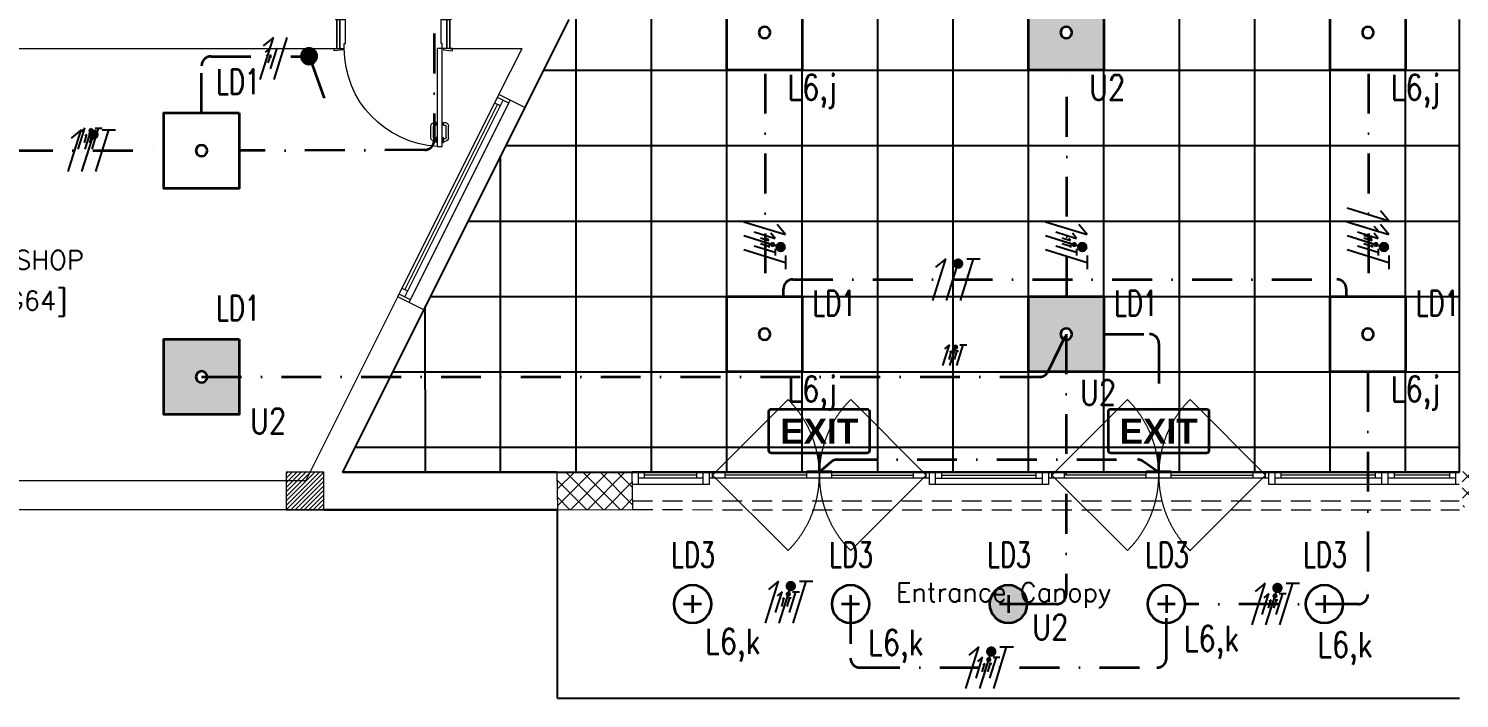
# Model space of a CAD drawing. Header units: inches. Extents: x -12418 to 183584, y -29325 to 19878.
# Drawn here: x -6155 to 5228, y -14597 to -9269 of the extents above; entities that cross this region are included whole.
import ezdxf
from ezdxf.enums import TextEntityAlignment as Align

# ---------------------------------------------------------------- set-up
doc = ezdxf.new("R2010")
doc.units = ezdxf.units.IN
doc.header["$LTSCALE"] = 25
doc.header["$MEASUREMENT"] = 0
for name, pattern in [('00-Ground Floor$0$DASHED', [0.75, 0.5, -0.25]), ('00-Ground Floor$0$HIDDEN', [9.525, 6.35, -3.175]), ('DASHDOT', [25.4, 12.7, -6.35, 0, -6.35])]:
    doc.linetypes.add(name, pattern=pattern)
doc.layers.get('0').update_dxf_attribs({"color": 8})
for name, color, linetype, lineweight in [('00-Ground Floor$0$72_EGR_BASE_TEXT', 252, 'Continuous', 5), ('00-Ground Floor$0$Aluminum', 251, 'Continuous', 5), ('00-Ground Floor$0$C-HYDR-CTCH', 251, 'Continuous', 5), ('00-Ground Floor$0$Hatch', 254, 'Continuous', 5), ('00-Ground Floor$0$Proj', 251, 'Continuous', 5), ('00-Ground Floor$0$Structure', 251, 'Continuous', 5), ('00-Ground Floor$0$Walls', 251, 'Continuous', 5), ('00-Ground Floor$0$Wooden Joinery', 251, 'Continuous', 5), ('E-LITE-CIRC', 6, 'Continuous', 25), ('E-LITE-CIRC-NUMB', 6, 'Continuous', 25), ('E-LITE-CLNG', 150, 'Continuous', 35), ('E-LITE-CLNG @ 100', 150, 'Continuous', 35), ('E-LITE-CLNG-CNDT', 6, 'DASHDOT', 35), ('E-LITE-CTRL', 6, 'Continuous', 25), ('E-LITE-EXIT-CTRL', 6, 'Continuous', 25), ('E-LITE-EXIT-IDEN', 6, 'Continuous', 25), ('E-LITE-EXIT-WALL @ 100', 3, 'Continuous', 35), ('E-LITE-IDEN', 6, 'Continuous', 25), ('E-LITE-SWCH @ 100', 3, 'Continuous', 35), ('E-POWR-WIRE', 6, 'Continuous', 25), ('E-POWR-WIRE @ 100', 6, 'Continuous', 25), ('E-POWR-WIRE @ 20', 6, 'Continuous', 25), ('E-POWR-WIRE @ 50', 6, 'Continuous', 25)]:
    doc.layers.add(name, color=color, linetype=linetype, lineweight=lineweight)
doc.layers.add('00-Ground Floor$0$False Ceiling', color=251, linetype='Continuous')
doc.layers.add('00-Ground Floor$0$X-WHITE glass', color=255, linetype='Continuous')
doc.styles.add('00-Ground Floor$0$SIMPLEX', font='SIMPLEX.shx', dxfattribs={"height": 150})
doc.styles.add('DC_Arial', font='arial.ttf', dxfattribs={"width": 0.7})
doc.styles.add('DC_Simplex', font='SIMPLEX.shx', dxfattribs={"width": 0.7})

# ---------------------------------------------------------------- blocks, each defined once
blk = doc.blocks.new('00-Ground Floor$0$A$C72370EFE')
at = {"layer": '00-Ground Floor$0$Wooden Joinery'}
for p, q in [((-0.05, -0.07), (-0.05, -0.16)), ((-0.03, -0.07), (-0.03, -0.16)), ((-0.01, -0.04), (-0.02, -0.04)), ((-0.01, -0.06), (-0.02, -0.06)), ((-0.01, -0.03), (-0.01, -0.07)), ((0, -0.03), (-0.01, -0.03)), ((0, -0.07), (-0.01, -0.07)), ((0.04, -0.03), (0.05, -0.03)), ((0.04, -0.07), (0.05, -0.07)), ((0.05, -0.03), (0.05, -0.07)), ((0.05, -0.04), (0.06, -0.04)), ((0.05, -0.06), (0.06, -0.06)), ((0.07, -0.07), (0.07, -0.16)), ((0.09, -0.07), (0.09, -0.16)), ((-0.01, -0.17), (-0.02, -0.17)), ((-0.01, -0.19), (-0.02, -0.19)), ((-0.01, -0.17), (-0.01, -0.19)), ((0.05, -0.17), (0.06, -0.17)), ((0.05, -0.17), (0.05, -0.19)), ((0.05, -0.19), (0.06, -0.19))]:
    blk.add_line(p, q, dxfattribs=at)
for centre, radius, start, end in [((-0.02, -0.07), 0.03, 90, 180), ((-0.02, -0.07), 0.01, 90, 180), ((0.06, -0.07), 0.03, 0, 90), ((0.06, -0.07), 0.01, 0, 90), ((-0.02, -0.16), 0.03, 180, 270), ((-0.02, -0.16), 0.01, 180, 270), ((0.06, -0.16), 0.01, 270, 0), ((0.06, -0.16), 0.03, 270, 0)]:
    blk.add_arc(centre, radius, start, end, dxfattribs=at)
blk = doc.blocks.new('00-Ground Floor$0$A$C10787C9A')
at = {"layer": '00-Ground Floor$0$Wooden Joinery'}
for points in [[(20, 860), (10, 860), (0, 930), (20, 930)], [(250, 870), (260, 870), (270, 940), (250, 940)], [(250, 120), (1029, 120), (1029, 80), (250, 80)], [(20, 80), (10, 80), (0, 10), (20, 10)], [(250, 70), (260, 70), (270, 0), (250, 0)]]:
    blk.add_lwpolyline(points, close=True, dxfattribs=at)
for points in [[(250, 895), (20, 895), (20, 920), (250, 920), (250, 895)], [(250, 895), (250, 860), (210, 860), (210, 850), (20, 850), (20, 895), (250, 895)], [(250, 45), (250, 80), (210, 80), (210, 90), (20, 90), (20, 45), (250, 45)], [(250, 45), (20, 45), (20, 20), (250, 20), (250, 45)]]:
    blk.add_lwpolyline(points, dxfattribs=at)
blk.add_arc((250, 80), 780, 2.9397, 90, dxfattribs=at)
at = {"layer": '00-Ground Floor$0$Wooden Joinery', "xscale": 999.999999999885, "yscale": 999.999999999885, "zscale": 999.999999999885, "rotation": 269.9999999999998}
blk.add_blockref('00-Ground Floor$0$A$C72370EFE', (1029, 120), dxfattribs=at)
blk = doc.blocks.new('00-Ground Floor$0$A$Ce9e1c4c3')
at = {"layer": '00-Ground Floor$0$False Ceiling', "color": 254, "linetype": 'Continuous'}
for p, q in [((-97000, -12797, 0), (-97000, 8603)), ((-96400, -12797, 0), (-96400, 8603)), ((-95800, -12797, 0), (-95800, 8603)), ((-95200, -12797, 0), (-95200, 8603)), ((-98200, -12797, 0), (-98200, 1324)), ((-97600, -12797, 0), (-97600, 1326)), ((-101200, -12796), (-101200, -1283)), ((-100600, -12797, 0), (-100600, -1283)), ((-100000, -12797, 0), (-100000, -1284)), ((-99400, -12797, 0), (-99400, -1284)), ((-98800, -12797, 0), (-98800, -1285)), ((-101800, -12796), (-101800, -5896)), ((-102058, -9600), (-94774, -9600)), ((-102358, -10200), (-94773, -10200)), ((-102400, -12797, 0), (-102400, -10283, 0)), ((-102658, -10800), (-94773, -10800)), ((-102998, -12797, 0), (-102999, -11480, 0)), ((-102958, -11400), (-94773, -11400)), ((-103258, -12000), (-94772, -12000)), ((-102161, -12000), (-94774, -12000)), ((-103558, -12600), (-94774, -12600))]:
    blk.add_line(p, q, dxfattribs=at)
at = {"layer": '00-Ground Floor$0$False Ceiling', "color": 254}
for p, q in [((-101857, -9197, 0), (-103657, -12797, 0)), ((-94772, -12797, 0), (-94772, -9197, 0)), ((-103657, -12797, 0), (-94772, -12797, 0))]:
    blk.add_line(p, q, dxfattribs=at)
blk = doc.blocks.new('00-Ground Floor')
at = {"layer": '00-Ground Floor$0$Hatch'}
h = blk.add_hatch(dxfattribs=at)
h.set_pattern_fill('ANSI37', color=256, scale=30)
h.set_pattern_definition([(45, (-1981.42, -13099.68), (-67.35192, 67.35192), []), (135, (-1981.42, -13099.68), (-67.35192, -67.35192), [])])
h.paths.add_polyline_path([(48971, 8818), (48367, 8810), (48371, 8522), (48975, 8530)])
h.paths.add_polyline_path([(41810, 8810), (41227, 8805), (41207, 8514), (41791, 8519)])
h.paths.add_polyline_path([(27434, 8803), (26834, 8799), (26829, 8506), (27428, 8510)])
h.paths.add_polyline_path([(34619, 8805), (34018, 8798), (34009, 8512), (34611, 8520)])
h.paths.add_polyline_path([(20214, 8812), (19608, 8790), (19622, 8498), (20229, 8520)])
h.paths.add_polyline_path([(13478, 8802), (12256, 8826), (12249, 8530), (13471, 8506)])
h.paths.add_polyline_path([(13492, 1602), (12277, 1586), (12263, 1294), (13478, 1309)])
h.paths.add_polyline_path([(13466, -5591), (12263, -5607), (12257, -5900), (13460, -5884)])
h.paths.add_polyline_path([(13484, -12790), (12288, -12801), (12290, -13096), (13487, -13084)])
h.paths.add_polyline_path([(5849, -12788), (5246, -12792), (5256, -13077), (5860, -13073)])
h.paths.add_polyline_path([(5834, -5590), (5237, -5588), (5237, -5889), (5834, -5891)])
h.paths.add_polyline_path([(5844, 1600), (5224, 1601), (5214, 1298), (5833, 1297)])
h.paths.add_polyline_path([(5820, 8779), (5220, 8794), (5216, 8504), (5817, 8489)])
h.paths.add_polyline_path([(-1379, 8777), (-1981, 8800), (-1980, 8512), (-1377, 8489)])
h.paths.add_polyline_path([(-1371, -5601), (-1973, -5608), (-1970, -5900), (-1368, -5893)])
h.paths.add_polyline_path([(-1354, -12796), (-1952, -12797), (-1947, -13097), (-1349, -13096)])
h.paths.add_polyline_path([(20233, -12782), (19627, -12795), (19633, -13097), (20239, -13084)])
h.paths.add_polyline_path([(20227, -5590), (19632, -5608), (19634, -5904), (20229, -5887)])
h.paths.add_polyline_path([(20218, 1618), (19619, 1610), (19623, 1310), (20222, 1318)])
h.paths.add_polyline_path([(27418, 1603), (26816, 1607), (26821, 1315), (27422, 1311)])
h.paths.add_polyline_path([(27422, -5580), (26818, -5597), (26832, -5898), (27432, -5876)])
h.paths.add_polyline_path([(27438, -12796), (26834, -12789), (26832, -13075), (27436, -13082)])
h.paths.add_polyline_path([(34637, -12785), (34039, -12800), (34048, -13100), (34646, -13085)])
h.paths.add_polyline_path([(34629, -5597), (34028, -5595), (34029, -5892), (34630, -5894)])
h.paths.add_polyline_path([(34593, 1607), (34012, 1611), (34032, 1322), (34613, 1317)])
h.paths.add_polyline_path([(41796, 1606), (41199, 1620), (41201, 1328), (41798, 1314)])
h.paths.add_polyline_path([(41797, -5593), (41229, -5600), (41231, -5894), (41799, -5887)])
h.paths.add_polyline_path([(41834, -12790), (41229, -12792), (41230, -13097), (41836, -13094)])
h.paths.add_polyline_path([(49008, -12790), (48421, -12774), (48407, -13081), (48995, -13097)])
h.paths.add_polyline_path([(48993, -5591), (48389, -5590), (48388, -5886), (48991, -5887)])
h = blk.add_hatch(dxfattribs=at)
h.set_pattern_fill('ANSI31', color=256, scale=8)
h.set_pattern_definition([(45, (1301520.812, 377729.05), (-17.96051224, 17.96051224), [])])
h.paths.add_polyline_path([(-4107, -13097), (-3807, -13097), (-3807, -12797), (-4107, -12797)])
at = {"layer": '00-Ground Floor$0$Aluminum'}
for p, q in [((-3218, -11404, 0), (-2413, -9794, 0)), ((-3162, -11404, 0), (-2379, -9839, 0)), ((-3162, -11348, 0), (-2424, -9872, 0)), ((-3128, -11449, 0), (-2323, -9839, 0)), ((-2401, -9884, 0), (-2446, -9861, 0)), ((-2334, -9861, 0), (-2424, -9817, 0)), ((-3117, -11426, 0), (-3206, -11382, 0)), ((-3139, -11359, 0), (-3184, -11337, 0)), ((5226, -12796), (-1351, -12796)), ((-1304, -12896), (-1304, -12796)), ((-789, -12846), (-1304, -12846)), ((-1254, -12846), (-1254, -12796)), ((-839, -12821), (-1254, -12821)), ((-839, -12846), (-839, -12796)), ((-789, -12896), (-789, -12796)), ((-739, -12896), (-739, -12796)), ((1011, -12846), (-739, -12846)), ((-714, -12846), (-714, -12796)), ((-614, -12846), (-614, -12796)), ((36, -12821), (-614, -12821)), ((36, -12846), (36, -12796)), ((136, -12846), (136, -12796)), ((236, -12846), (236, -12796)), ((236, -12821), (886, -12821)), ((886, -12846), (886, -12796)), ((986, -12846), (986, -12796)), ((1011, -12896), (1011, -12796)), ((1061, -12896), (1061, -12796)), ((1061, -12846), (1911, -12846)), ((1111, -12846), (1111, -12796)), ((1111, -12821), (1861, -12821)), ((1861, -12846), (1861, -12796)), ((1911, -12896), (1911, -12796)), ((1961, -12896), (1961, -12796)), ((3711, -12846), (1961, -12846)), ((1986, -12846), (1986, -12796)), ((2086, -12846), (2086, -12796)), ((2736, -12821), (2086, -12821)), ((2736, -12846), (2736, -12796)), ((2836, -12846), (2836, -12796)), ((2936, -12846), (2936, -12796)), ((2936, -12821), (3586, -12821)), ((3586, -12846), (3586, -12796)), ((3686, -12846), (3686, -12796)), ((3711, -12896), (3711, -12796)), ((3761, -12896), (3761, -12796)), ((4611, -12846), (3761, -12846)), ((3811, -12846), (3811, -12796)), ((4561, -12821), (3811, -12821)), ((4561, -12846), (4561, -12796)), ((4611, -12896), (4611, -12796)), ((4661, -12896), (4661, -12796)), ((5201, -12846), (4661, -12846)), ((4711, -12846), (4711, -12796)), ((5151, -12821), (4711, -12821)), ((5151, -12846), (5151, -12796)), ((5201, -12896), (5201, -12796)), ((-739, -12896), (-1351, -12896)), ((1961, -12896), (1011, -12896)), ((5226, -12896), (3711, -12896))]:
    blk.add_line(p, q, dxfattribs=at)
at = {"layer": '00-Ground Floor$0$Aluminum', "linetype": '00-Ground Floor$0$DASHED', "ltscale": 300}
for p, q in [((-714, -12821), (-113, -12220)), ((986, -12821), (385, -12220)), ((1986, -12821), (2587, -12220)), ((3686, -12821), (3085, -12220)), ((-714, -12821), (-113, -13422)), ((986, -12821), (385, -13422)), ((1986, -12821), (2587, -13422)), ((3686, -12821), (3085, -13422))]:
    blk.add_line(p, q, dxfattribs=at)
for centre, start, end in [((-714, -12821), 315, 45), ((986, -12821), 135, 225), ((1986, -12821), 315, 45), ((3686, -12821), 135, 225)]:
    blk.add_arc(centre, 850, start, end, dxfattribs=at)
at = {"layer": '00-Ground Floor$0$C-HYDR-CTCH', "flags": 128}
blk.add_lwpolyline([(-1952, -12797), (-1947, -13097), (-1349, -13096), (-1354, -12796), (-1952, -12797)], dxfattribs=at)
at = {"layer": '00-Ground Floor$0$Proj', "linetype": '00-Ground Floor$0$HIDDEN'}
for p, q in [((-2207, -9897, 0), (-3012, -11507, 0)), ((-1351, -13026), (5226, -13026)), ((-1349, -13096), (5228, -13097, 0))]:
    blk.add_line(p, q, dxfattribs=at)
at = {"layer": '00-Ground Floor$0$Structure', "elevation": 0}
blk.add_lwpolyline([(-4107, -13097), (-3807, -13097), (-3807, -12797), (-4107, -12797)], close=True, dxfattribs=at)
at = {"layer": '00-Ground Floor$0$Walls'}
for p, q in [((-3704, -9427, 0), (-3704, -9197, 0)), ((-2804, -9427, 0), (-2804, -9197, 0)), ((-2207, -9897, 0), (-1857, -9197, 0)), ((-7072, -9427, 0), (-3704, -9427, 0)), ((-2804, -9427, 0), (-2229, -9427, 0)), ((-2413, -9794, 0), (-2229, -9427, 0)), ((-2207, -9897, 0), (-2413, -9794, 0)), ((-3949, -12867, 0), (-3218, -11404, 0)), ((-3012, -11507, 0), (-3218, -11404, 0)), ((-3657, -12797, 0), (-3012, -11507, 0)), ((-3949, -12867, 0), (-8047, -12867, 0)), ((-3807, -13097, 0), (-8047, -13097, 0))]:
    blk.add_line(p, q, dxfattribs=at)
at = {"layer": '00-Ground Floor$0$X-WHITE glass', "color": 253, "lineweight": 30, "ltscale": 6, "true_color": 0x9898cc}
for p, q in [((-1952, -12797), (-3657, -12797, 0)), ((-1947, -13097), (-3807, -13097, 0))]:
    blk.add_line(p, q, dxfattribs=at)
at = {"layer": '00-Ground Floor$0$X-WHITE glass', "ltscale": 6}
for p, q in [((-1947, -14597), (-1947, -13097)), ((-1947, -14597, 0), (5228, -14597))]:
    blk.add_line(p, q, dxfattribs=at)
at = {"layer": '00-Ground Floor$0$False Ceiling', "color": 254}
blk.add_blockref('00-Ground Floor$0$A$Ce9e1c4c3', (100000, 0), dxfattribs=at)
at = {"layer": '00-Ground Floor$0$Wooden Joinery', "xscale": -1, "rotation": 90}
blk.add_blockref('00-Ground Floor$0$A$C10787C9A', (-2784, -9177, 0), dxfattribs=at)
at = {"layer": '00-Ground Floor$0$72_EGR_BASE_TEXT', "char_height": 150, "attachment_point": 2, "style": '00-Ground Floor$0$SIMPLEX'}
for s, insert in [('GIFT SHOP', (-6243, -11035)), ('[OPDG64]', (-6338, -11358, 0)), ('Entrance Canopy', (1601, -13678, 0))]:
    blk.add_mtext(s, dxfattribs=dict(at, insert=insert))
blk = doc.blocks.new('*U17')
for p, q in [((0, 0), (0, -1.5)), ((1, -1.5), (-1, -1.5))]:
    blk.add_line(p, q)
blk.add_lwpolyline([(3.8, 0), (-3.8, 0, -0.414214), (-4, 0.2), (-4, 3.3, -0.414214), (-3.8, 3.5), (3.8, 3.5, -0.414214), (4, 3.3), (4, 0.2, -0.414214)], format="xyb", close=True)
at = {"color": 251, "insert": (0, 1.75), "char_height": 2, "attachment_point": 5, "style": 'DC_Arial'}
blk.add_mtext('{\\fArial|b1|i0|c0|p34;\\W1;EXIT}', dxfattribs=at)
at = {"layer": 'E-LITE-EXIT-CTRL', "style": 'DC_Simplex', "width": 0.7, "flags": 8}
blk.add_attdef('CONTROL', (4.5, -2.5), '', height=2, rotation=360, dxfattribs=at)
at = {"layer": 'E-LITE-EXIT-IDEN', "style": 'DC_Simplex', "width": 0.7, "flags": 8}
blk.add_attdef('TYPE', (4.5, 4), '', height=2, rotation=360, dxfattribs=at)
blk = doc.blocks.new('*U250')
blk.add_lwpolyline([(-300, 300), (-300, -300), (300, -300), (300, 300)], close=True)
blk.add_circle((0, 0), 45)
at = {"layer": 'E-LITE-CIRC-NUMB', "style": 'DC_Simplex', "width": 0.7, "flags": 8}
blk.add_attdef('CIRCUIT', text='', height=200, rotation=0, dxfattribs=at).set_placement((-474, 300), align=Align.RIGHT)
at = {"layer": 'E-LITE-CTRL', "style": 'DC_Simplex', "width": 0.7, "flags": 8}
blk.add_attdef('CONTROL', (1119, -935), '', height=200, rotation=360, dxfattribs=at)
at = {"layer": 'E-LITE-IDEN', "style": 'DC_Simplex', "width": 0.7, "flags": 8}
blk.add_attdef('TYPE', (-115, 449), '', height=200, rotation=360, dxfattribs=at)
blk = doc.blocks.new('*U311')
h = blk.add_hatch(color=254)
h.dxf.hatch_style = 1
h.paths.add_polyline_path([(-300, 300), (-300, -300), (300, -300), (300, 300)])
edge = h.paths.add_edge_path(flags=16)
edge.add_arc((0, 0), 45, 0, 360)
blk.add_lwpolyline([(-300, 300), (-300, -300), (300, -300), (300, 300)], close=True)
blk.add_circle((0, 0), 45)
at = {"layer": 'E-LITE-CIRC-NUMB', "style": 'DC_Simplex', "width": 0.7, "flags": 8}
blk.add_attdef('CIRCUIT', text='', height=200, rotation=0, dxfattribs=at).set_placement((-474, 300), align=Align.RIGHT)
at = {"layer": 'E-LITE-CTRL', "style": 'DC_Simplex', "width": 0.7, "flags": 8}
blk.add_attdef('CONTROL', (1119, -935), '', height=200, rotation=360, dxfattribs=at)
at = {"layer": 'E-LITE-IDEN', "style": 'DC_Simplex', "width": 0.7, "flags": 8}
blk.add_attdef('TYPE', (-115, 449), '', height=200, rotation=360, dxfattribs=at)
blk = doc.blocks.new('*U25')
blk.add_hatch(color=256).paths.add_polyline_path([(0.62, 0.62, 1), (-0.63, 0.62, 1)])
blk.add_line((0, 0.62), (1.2, 3.95))
blk.add_circle((0, 0.62), 0.625)
at = {"layer": 'E-LITE-CTRL', "style": 'DC_Simplex', "width": 0.7, "flags": 8}
blk.add_attdef('CONTROL', (-26.63, -10.12), '', height=2, rotation=360, dxfattribs=at)
at = {"layer": 'E-LITE-IDEN', "style": 'DC_Simplex', "width": 0.7, "flags": 8}
blk.add_attdef('TYPE', text='', height=2, rotation=360, dxfattribs=at).set_placement((-31.99, -10.12), align=Align.RIGHT)
blk = doc.blocks.new('*U77')
for p, q in [((-0.52, -1.66), (0.52, 1.66)), ((0.52, 1.66), (-0.29, 1)), ((0.59, -1.66), (1.62, 1.66))]:
    blk.add_line(p, q)
blk = doc.blocks.new('*U1196')
at = {"layer": 'E-POWR-WIRE @ 100', "xscale": 100, "yscale": 100, "zscale": 100}
blk.add_blockref('*U77', (-4260, -9507), dxfattribs=at)
at = {"layer": 'E-POWR-WIRE @ 20', "xscale": 20, "yscale": 20, "zscale": 20}
blk.add_blockref('*U77', (-4260, -9507), dxfattribs=at)
at = {"layer": 'E-POWR-WIRE @ 50', "xscale": 50, "yscale": 50, "zscale": 50}
blk.add_blockref('*U77', (-4260, -9507), dxfattribs=at)
blk = doc.blocks.new('*U74')
for p, q in [((-1.62, -1.66), (-0.59, 1.66)), ((-0.59, 1.66), (-1.39, 1)), ((-0.52, -1.66), (0.52, 1.66)), ((0.59, -1.66), (1.62, 1.66)), ((1.08, 1.66), (2.16, 1.66))]:
    blk.add_line(p, q)
at = {"const_width": 0.414}
blk.add_lwpolyline([(0.19, 1.28, 1), (0.6, 1.28, 1)], format="xyb", close=True, dxfattribs=at)
blk = doc.blocks.new('*U1360')
at = {"layer": 'E-POWR-WIRE @ 100', "xscale": 100, "yscale": 100, "zscale": 100}
blk.add_blockref('*U74', (-5679, -10240, 0), dxfattribs=at)
at = {"layer": 'E-POWR-WIRE @ 20', "xscale": 20, "yscale": 20, "zscale": 20}
blk.add_blockref('*U74', (-5679, -10145, 0), dxfattribs=at)
at = {"layer": 'E-POWR-WIRE @ 50', "xscale": 50, "yscale": 50, "zscale": 50}
blk.add_blockref('*U74', (-5679, -10145, 0), dxfattribs=at)
blk = doc.blocks.new('*U297')
h = blk.add_hatch(color=254)
h.dxf.hatch_style = 1
h.paths.add_polyline_path([(-300, 300), (-300, -300), (300, -300), (300, 300)])
edge = h.paths.add_edge_path(flags=16)
edge.add_arc((0, 0), 45, 0, 360)
blk.add_lwpolyline([(-300, 300), (-300, -300), (300, -300), (300, 300)], close=True)
blk.add_circle((0, 0), 45)
at = {"layer": 'E-LITE-CIRC-NUMB', "style": 'DC_Simplex', "width": 0.7, "flags": 8}
blk.add_attdef('CIRCUIT', text='', height=200, rotation=0, dxfattribs=at).set_placement((-474, 300), align=Align.RIGHT)
at = {"layer": 'E-LITE-CTRL', "style": 'DC_Simplex', "width": 0.7, "flags": 8}
blk.add_attdef('CONTROL', (1119, -935), '', height=200, rotation=360, dxfattribs=at)
at = {"layer": 'E-LITE-IDEN', "style": 'DC_Simplex', "width": 0.7, "flags": 8}
blk.add_attdef('TYPE', (-380, 147), '', height=200, rotation=360, dxfattribs=at)
blk = doc.blocks.new('*U59')
blk.add_lwpolyline([(-300, 300), (-300, -300), (300, -300), (300, 300)], close=True)
blk.add_circle((0, 0), 45)
at = {"layer": 'E-LITE-CIRC-NUMB', "style": 'DC_Simplex', "width": 0.7, "flags": 8}
blk.add_attdef('CIRCUIT', text='', height=200, rotation=0, dxfattribs=at).set_placement((-474, 300), align=Align.RIGHT)
at = {"layer": 'E-LITE-CTRL', "style": 'DC_Simplex', "width": 0.7, "flags": 8}
blk.add_attdef('CONTROL', (1119, -935), '', height=200, rotation=360, dxfattribs=at)
at = {"layer": 'E-LITE-IDEN', "style": 'DC_Simplex', "width": 0.7, "flags": 8}
blk.add_attdef('TYPE', (-380, 147), '', height=200, rotation=360, dxfattribs=at)
blk = doc.blocks.new('*U298')
h = blk.add_hatch(color=254)
h.dxf.hatch_style = 1
h.paths.add_polyline_path([(-300, 300), (-300, -300), (300, -300), (300, 300)])
edge = h.paths.add_edge_path(flags=16)
edge.add_arc((0, 0), 45, 0, 360)
blk.add_lwpolyline([(-300, 300), (-300, -300), (300, -300), (300, 300)], close=True)
blk.add_circle((0, 0), 45)
at = {"layer": 'E-LITE-CIRC-NUMB', "style": 'DC_Simplex', "width": 0.7, "flags": 8}
blk.add_attdef('CIRCUIT', text='', height=200, rotation=0, dxfattribs=at).set_placement((-474, 300), align=Align.RIGHT)
at = {"layer": 'E-LITE-CTRL', "style": 'DC_Simplex', "width": 0.7, "flags": 8}
blk.add_attdef('CONTROL', (1119, -935), '', height=200, rotation=360, dxfattribs=at)
at = {"layer": 'E-LITE-IDEN', "style": 'DC_Simplex', "width": 0.7, "flags": 8}
blk.add_attdef('TYPE', (-380, 147), '', height=200, rotation=360, dxfattribs=at)
blk = doc.blocks.new('*U82')
for p, q in [((-1.66, 1.62), (1.66, 0.59)), ((1.66, 0.59), (1, 1.39)), ((-1.66, 0.52), (1.66, -0.52)), ((-1.66, -0.59), (1.66, -1.62)), ((1.66, -1.08), (1.66, -2.16))]:
    blk.add_line(p, q)
at = {"const_width": 0.414}
blk.add_lwpolyline([(1.28, -0.19, 1), (1.28, -0.6, 1)], format="xyb", close=True, dxfattribs=at)
blk = doc.blocks.new('*U1387')
at = {"layer": 'E-POWR-WIRE @ 100', "xscale": 100, "yscale": 100, "zscale": 100}
blk.add_blockref('*U82', (-300, -10967), dxfattribs=at)
at = {"layer": 'E-POWR-WIRE @ 20', "xscale": 20, "yscale": 20, "zscale": 20}
blk.add_blockref('*U82', (-300, -10967), dxfattribs=at)
at = {"layer": 'E-POWR-WIRE @ 50', "xscale": 50, "yscale": 50, "zscale": 50}
blk.add_blockref('*U82', (-300, -10967), dxfattribs=at)
blk = doc.blocks.new('*U1388')
at = {"layer": 'E-POWR-WIRE @ 100', "xscale": 100, "yscale": 100, "zscale": 100}
blk.add_blockref('*U82', (2100, -10967), dxfattribs=at)
at = {"layer": 'E-POWR-WIRE @ 20', "xscale": 20, "yscale": 20, "zscale": 20}
blk.add_blockref('*U82', (2100, -10967), dxfattribs=at)
at = {"layer": 'E-POWR-WIRE @ 50', "xscale": 50, "yscale": 50, "zscale": 50}
blk.add_blockref('*U82', (2100, -10967), dxfattribs=at)
blk = doc.blocks.new('*U85')
for p, q in [((-1.66, 2.72), (1.67, 1.69)), ((1.67, 1.69), (1.01, 2.49)), ((-1.66, 1.62), (1.66, 0.59)), ((1.66, 0.59), (1, 1.39)), ((-1.66, 0.52), (1.66, -0.52)), ((-1.66, -0.59), (1.66, -1.62)), ((1.66, -1.08), (1.66, -2.16))]:
    blk.add_line(p, q)
at = {"const_width": 0.414}
blk.add_lwpolyline([(1.28, -0.19, 1), (1.28, -0.6, 1)], format="xyb", close=True, dxfattribs=at)
blk = doc.blocks.new('*U1389')
at = {"layer": 'E-POWR-WIRE @ 100', "xscale": 100, "yscale": 100, "zscale": 100}
blk.add_blockref('*U85', (4500, -10967), dxfattribs=at)
at = {"layer": 'E-POWR-WIRE @ 20', "xscale": 20, "yscale": 20, "zscale": 20}
blk.add_blockref('*U85', (4500, -10967), dxfattribs=at)
at = {"layer": 'E-POWR-WIRE @ 50', "xscale": 50, "yscale": 50, "zscale": 50}
blk.add_blockref('*U85', (4500, -10967), dxfattribs=at)
blk = doc.blocks.new('*U1390')
at = {"layer": 'E-POWR-WIRE @ 100', "xscale": 100, "yscale": 100, "zscale": 100}
blk.add_blockref('*U74', (1200, -11267, 0), dxfattribs=at)
at = {"layer": 'E-POWR-WIRE @ 20', "xscale": 20, "yscale": 20, "zscale": 20}
blk.add_blockref('*U74', (1200, -11867, 0), dxfattribs=at)
at = {"layer": 'E-POWR-WIRE @ 50', "xscale": 50, "yscale": 50, "zscale": 50}
blk.add_blockref('*U74', (1200, -11867, 0), dxfattribs=at)
blk = doc.blocks.new('*U1391')
at = {"layer": 'E-POWR-WIRE @ 100', "xscale": 100, "yscale": 100, "zscale": 100}
blk.add_blockref('*U74', (1464, -14353), dxfattribs=at)
at = {"layer": 'E-POWR-WIRE @ 20', "xscale": 20, "yscale": 20, "zscale": 20}
blk.add_blockref('*U74', (1464, -14353), dxfattribs=at)
at = {"layer": 'E-POWR-WIRE @ 50', "xscale": 50, "yscale": 50, "zscale": 50}
blk.add_blockref('*U74', (1464, -14353), dxfattribs=at)
blk = doc.blocks.new('*U1392')
at = {"layer": 'E-POWR-WIRE @ 100', "xscale": 100, "yscale": 100, "zscale": 100}
blk.add_blockref('*U74', (-131, -13832), dxfattribs=at)
at = {"layer": 'E-POWR-WIRE @ 20', "xscale": 20, "yscale": 20, "zscale": 20}
blk.add_blockref('*U74', (-131, -13832), dxfattribs=at)
at = {"layer": 'E-POWR-WIRE @ 50', "xscale": 50, "yscale": 50, "zscale": 50}
blk.add_blockref('*U74', (-131, -13832), dxfattribs=at)
blk = doc.blocks.new('*U1393')
at = {"layer": 'E-POWR-WIRE @ 100', "xscale": 100, "yscale": 100, "zscale": 100}
blk.add_blockref('*U74', (3741, -13847), dxfattribs=at)
at = {"layer": 'E-POWR-WIRE @ 20', "xscale": 20, "yscale": 20, "zscale": 20}
blk.add_blockref('*U74', (3741, -13847), dxfattribs=at)
at = {"layer": 'E-POWR-WIRE @ 50', "xscale": 50, "yscale": 50, "zscale": 50}
blk.add_blockref('*U74', (3741, -13847), dxfattribs=at)
blk = doc.blocks.new('DC_LT-CL-Point')
for p, q in [((0.71, 0), (-0.71, 0)), ((0, -0.71), (0, 0.71))]:
    blk.add_line(p, q)
blk.add_circle((0, 0), 1.5)
at = {"layer": 'E-LITE-CIRC-NUMB', "style": 'DC_Simplex', "width": 0.7, "flags": 8}
blk.add_attdef('CIRCUIT', text='', height=2, rotation=360, dxfattribs=at).set_placement((-3.36, 1.5), align=Align.RIGHT)
at = {"layer": 'E-LITE-CTRL', "style": 'DC_Simplex', "width": 0.7, "flags": 8}
blk.add_attdef('CONTROL', (3.36, -3.5), '', height=2, rotation=360, dxfattribs=at)
at = {"layer": 'E-LITE-IDEN', "style": 'DC_Simplex', "width": 0.7, "flags": 8}
blk.add_attdef('TYPE', (3.36, 1.5), '', height=2, rotation=360, dxfattribs=at)
blk = doc.blocks.new('*U299')
h = blk.add_hatch(color=254)
h.dxf.hatch_style = 1
edge = h.paths.add_edge_path()
edge.add_arc((0, 0), 1.5, 0, 360)
for p, q in [((0.71, 0), (-0.71, 0)), ((0, -0.71), (0, 0.71))]:
    blk.add_line(p, q)
blk.add_circle((0, 0), 1.5)
at = {"layer": 'E-LITE-CIRC-NUMB', "style": 'DC_Simplex', "width": 0.7, "flags": 8}
blk.add_attdef('CIRCUIT', text='', height=2, rotation=360, dxfattribs=at).set_placement((-3.36, 1.5), align=Align.RIGHT)
at = {"layer": 'E-LITE-CTRL', "style": 'DC_Simplex', "width": 0.7, "flags": 8}
blk.add_attdef('CONTROL', (3.36, -3.5), '', height=2, rotation=360, dxfattribs=at)
at = {"layer": 'E-LITE-IDEN', "style": 'DC_Simplex', "width": 0.7, "flags": 8}
blk.add_attdef('TYPE', (3.36, 1.5), '', height=2, rotation=360, dxfattribs=at)

msp = doc.modelspace()

# ---------------------------------------------------------------- linework, layer by layer
at = {"layer": 'E-LITE-CLNG-CNDT', "elevation": 0}
for points in [[(2905, -7596), (2905, -7889, -0.414214), (2830, -7964), (-2854, -7964, 0.414214), (-2929, -8039), (-2929, -10159, -0.412941), (-3004, -10234), (-4479, -10240)], [(-4779, -9940), (-4779, -9565, -0.414214), (-4704, -9490), (-3924, -9490)]]:
    msp.add_lwpolyline(points, format="xyb", dxfattribs=at)
at = {"layer": 'E-LITE-CLNG-CNDT'}
for points in [[(-295, -9628), (-295, -11400)], [(4505, -9628), (4505, -11400)]]:
    msp.add_lwpolyline(points, dxfattribs=at)
at = {"layer": 'E-LITE-CLNG-CNDT', "color": 1}
msp.add_lwpolyline([(2105, -11400), (2105, -9628)], dxfattribs=at)
at = {"layer": 'E-LITE-CLNG-CNDT', "elevation": 0}
msp.add_lwpolyline([(-6279, -10240), (-5079, -10240)], dxfattribs=at)
at = {"layer": 'E-LITE-CLNG-CNDT'}
for points in [[(-149, -11400), (-149, -11339, -0.414214), (-74, -11264), (4253, -11264, -0.414214), (4328, -11339), (4328, -11400)], [(4500, -12000), (4500, -13772, -0.414214), (4425, -13847), (3047, -13847)], [(384, -13847), (384, -14278, 0.414214), (459, -14353), (2822, -14353, 0.414214), (2897, -14278), (2897, -13847)]]:
    msp.add_lwpolyline(points, format="xyb", dxfattribs=at)
at = {"layer": 'E-LITE-CLNG-CNDT', "color": 1, "elevation": 0}
msp.add_lwpolyline([(-4779, -12040), (1888, -12040, 0.287075), (1955, -11998), (2100, -11700)], format="xyb", dxfattribs=at)
at = {"layer": 'E-LITE-CLNG-CNDT', "color": 1}
for points in [[(2100, -11700), (2100, -13772, -0.414214), (2025, -13847), (1712, -13847)], [(2400, -11700), (2763, -11700, -0.415568), (2838, -11775), (2835, -12296)], [(136, -12796), (229, -12716, -0.17859), (278, -12698), (2669, -12698, -0.151244), (2711, -12711), (2835, -12796)]]:
    msp.add_lwpolyline(points, format="xyb", dxfattribs=at)

# ---------------------------------------------------------------- block references
at = {"layer": 'E-LITE-CLNG'}
ref = msp.add_blockref('*U59', (-300, -9300), dxfattribs=dict(at, xscale=-1))
ref.add_attrib('TYPE', 'LD1', (80, -9153), dxfattribs={"layer": 'E-LITE-IDEN', "height": 200, "rotation": 0, "style": 'DC_Simplex', "width": 0.7, "flags": 8})
ref = msp.add_blockref('*U297', (2100, -9300), dxfattribs=dict(at, xscale=-1))
ref.add_attrib('TYPE', 'LD1', (2480, -9153), dxfattribs={"layer": 'E-LITE-IDEN', "height": 200, "rotation": 0, "style": 'DC_Simplex', "width": 0.7, "flags": 8})
ref = msp.add_blockref('*U59', (4500, -9300), dxfattribs=dict(at, xscale=-1))
ref.add_attrib('TYPE', 'LD1', (4880, -9153), dxfattribs={"layer": 'E-LITE-IDEN', "height": 200, "rotation": 0, "style": 'DC_Simplex', "width": 0.7, "flags": 8})
ref = msp.add_blockref('*U250', (-4779, -10240, 0), dxfattribs=dict(at, xscale=-1))
ref.add_attrib('TYPE', 'LD1', (-4664, -9791, 0), dxfattribs={"layer": 'E-LITE-IDEN', "height": 200, "rotation": 0, "style": 'DC_Simplex', "width": 0.7, "flags": 8})
ref = msp.add_blockref('*U59', (-300, -11700), dxfattribs=dict(at, xscale=-1))
ref.add_attrib('TYPE', 'LD1', (80, -11553), dxfattribs={"layer": 'E-LITE-IDEN', "height": 200, "rotation": 0, "style": 'DC_Simplex', "width": 0.7, "flags": 8})
ref = msp.add_blockref('*U298', (2100, -11700), dxfattribs=dict(at, xscale=-1))
ref.add_attrib('TYPE', 'LD1', (2480, -11553), dxfattribs={"layer": 'E-LITE-IDEN', "height": 200, "rotation": 0, "style": 'DC_Simplex', "width": 0.7, "flags": 8})
ref = msp.add_blockref('*U59', (4500, -11700), dxfattribs=dict(at, xscale=-1))
ref.add_attrib('TYPE', 'LD1', (4880, -11553), dxfattribs={"layer": 'E-LITE-IDEN', "height": 200, "rotation": 0, "style": 'DC_Simplex', "width": 0.7, "flags": 8})
ref = msp.add_blockref('*U311', (-4779, -12040, 0), dxfattribs=dict(at, xscale=-1))
ref.add_attrib('TYPE', 'LD1', (-4664, -11591, 0), dxfattribs={"layer": 'E-LITE-IDEN', "height": 200, "rotation": 0, "style": 'DC_Simplex', "width": 0.7, "flags": 8})
at = {"layer": 'E-LITE-CLNG @ 100'}
ref = msp.add_blockref('DC_LT-CL-Point', (-873, -13847), dxfattribs=dict(at, xscale=-100, yscale=100, zscale=100, rotation=180))
ref.add_attrib('TYPE', 'LD3', (-1043, -13554), dxfattribs={"layer": 'E-LITE-IDEN', "height": 200, "rotation": 0, "style": 'DC_Simplex', "width": 0.7, "flags": 8})
ref = msp.add_blockref('DC_LT-CL-Point', (384, -13847), dxfattribs=dict(at, xscale=-100, yscale=100, zscale=100, rotation=180))
ref.add_attrib('TYPE', 'LD3', (214, -13554), dxfattribs={"layer": 'E-LITE-IDEN', "height": 200, "rotation": 0, "style": 'DC_Simplex', "width": 0.7, "flags": 8})
ref = msp.add_blockref('*U299', (1640, -13847), dxfattribs=dict(at, xscale=-100, yscale=100, zscale=100, rotation=180))
ref.add_attrib('TYPE', 'LD3', (1471, -13554), dxfattribs={"layer": 'E-LITE-IDEN', "height": 200, "rotation": 0, "style": 'DC_Simplex', "width": 0.7, "flags": 8})
ref = msp.add_blockref('DC_LT-CL-Point', (2897, -13847), dxfattribs=dict(at, xscale=-100, yscale=100, zscale=100, rotation=180))
ref.add_attrib('TYPE', 'LD3', (2727, -13554), dxfattribs={"layer": 'E-LITE-IDEN', "height": 200, "rotation": 0, "style": 'DC_Simplex', "width": 0.7, "flags": 8})
ref = msp.add_blockref('DC_LT-CL-Point', (4154, -13847), dxfattribs=dict(at, xscale=-100, yscale=100, zscale=100, rotation=180))
ref.add_attrib('TYPE', 'LD3', (3984, -13554), dxfattribs={"layer": 'E-LITE-IDEN', "height": 200, "rotation": 0, "style": 'DC_Simplex', "width": 0.7, "flags": 8})
at = {"layer": 'E-LITE-CLNG-CNDT', "color": 1}
msp.add_blockref('00-Ground Floor', (0, 0), dxfattribs=at)
at = {"layer": 'E-LITE-EXIT-WALL @ 100', "xscale": 100, "yscale": 100, "zscale": 100}
for p in [(135, -12646, 0), (2835, -12646, 0)]:
    msp.add_blockref('*U17', p, dxfattribs=at)
at = {"layer": 'E-LITE-SWCH @ 100', "xscale": -100, "yscale": 100, "zscale": 100, "rotation": 180}
msp.add_blockref('*U25', (-3924, -9427, 0), dxfattribs=at)
at = {"layer": 'E-POWR-WIRE'}
for name in ['*U1196', '*U1360', '*U1389', '*U1387', '*U1388', '*U1390', '*U1392', '*U1393', '*U1391']:
    msp.add_blockref(name, (0, 0), dxfattribs=at)

# ---------------------------------------------------------------- texts
at = {"layer": 'E-LITE-CIRC', "style": 'DC_Simplex', "width": 0.8}
for s, p in [('L6,j', (-118, -9836, 0)), ('U2', (2282, -9836, 0)), ('L6,j', (4682, -9836, 0)), ('L6,j', (-118, -12236, 0)), ('U2', (2209, -12263, 0)), ('L6,j', (4682, -12236, 0)), ('U2', (-4394, -12491, 0)), ('U2', (1829, -14130, 0)), ('L6,k', (-773, -14244, 0)), ('L6,k', (524, -14253, 0)), ('L6,k', (3036, -14221, 0)), ('L6,k', (4097, -14270, 0))]:
    msp.add_text(s, height=200, rotation=0, dxfattribs=at).set_placement(p)

doc.saveas('drawing.dxf')
